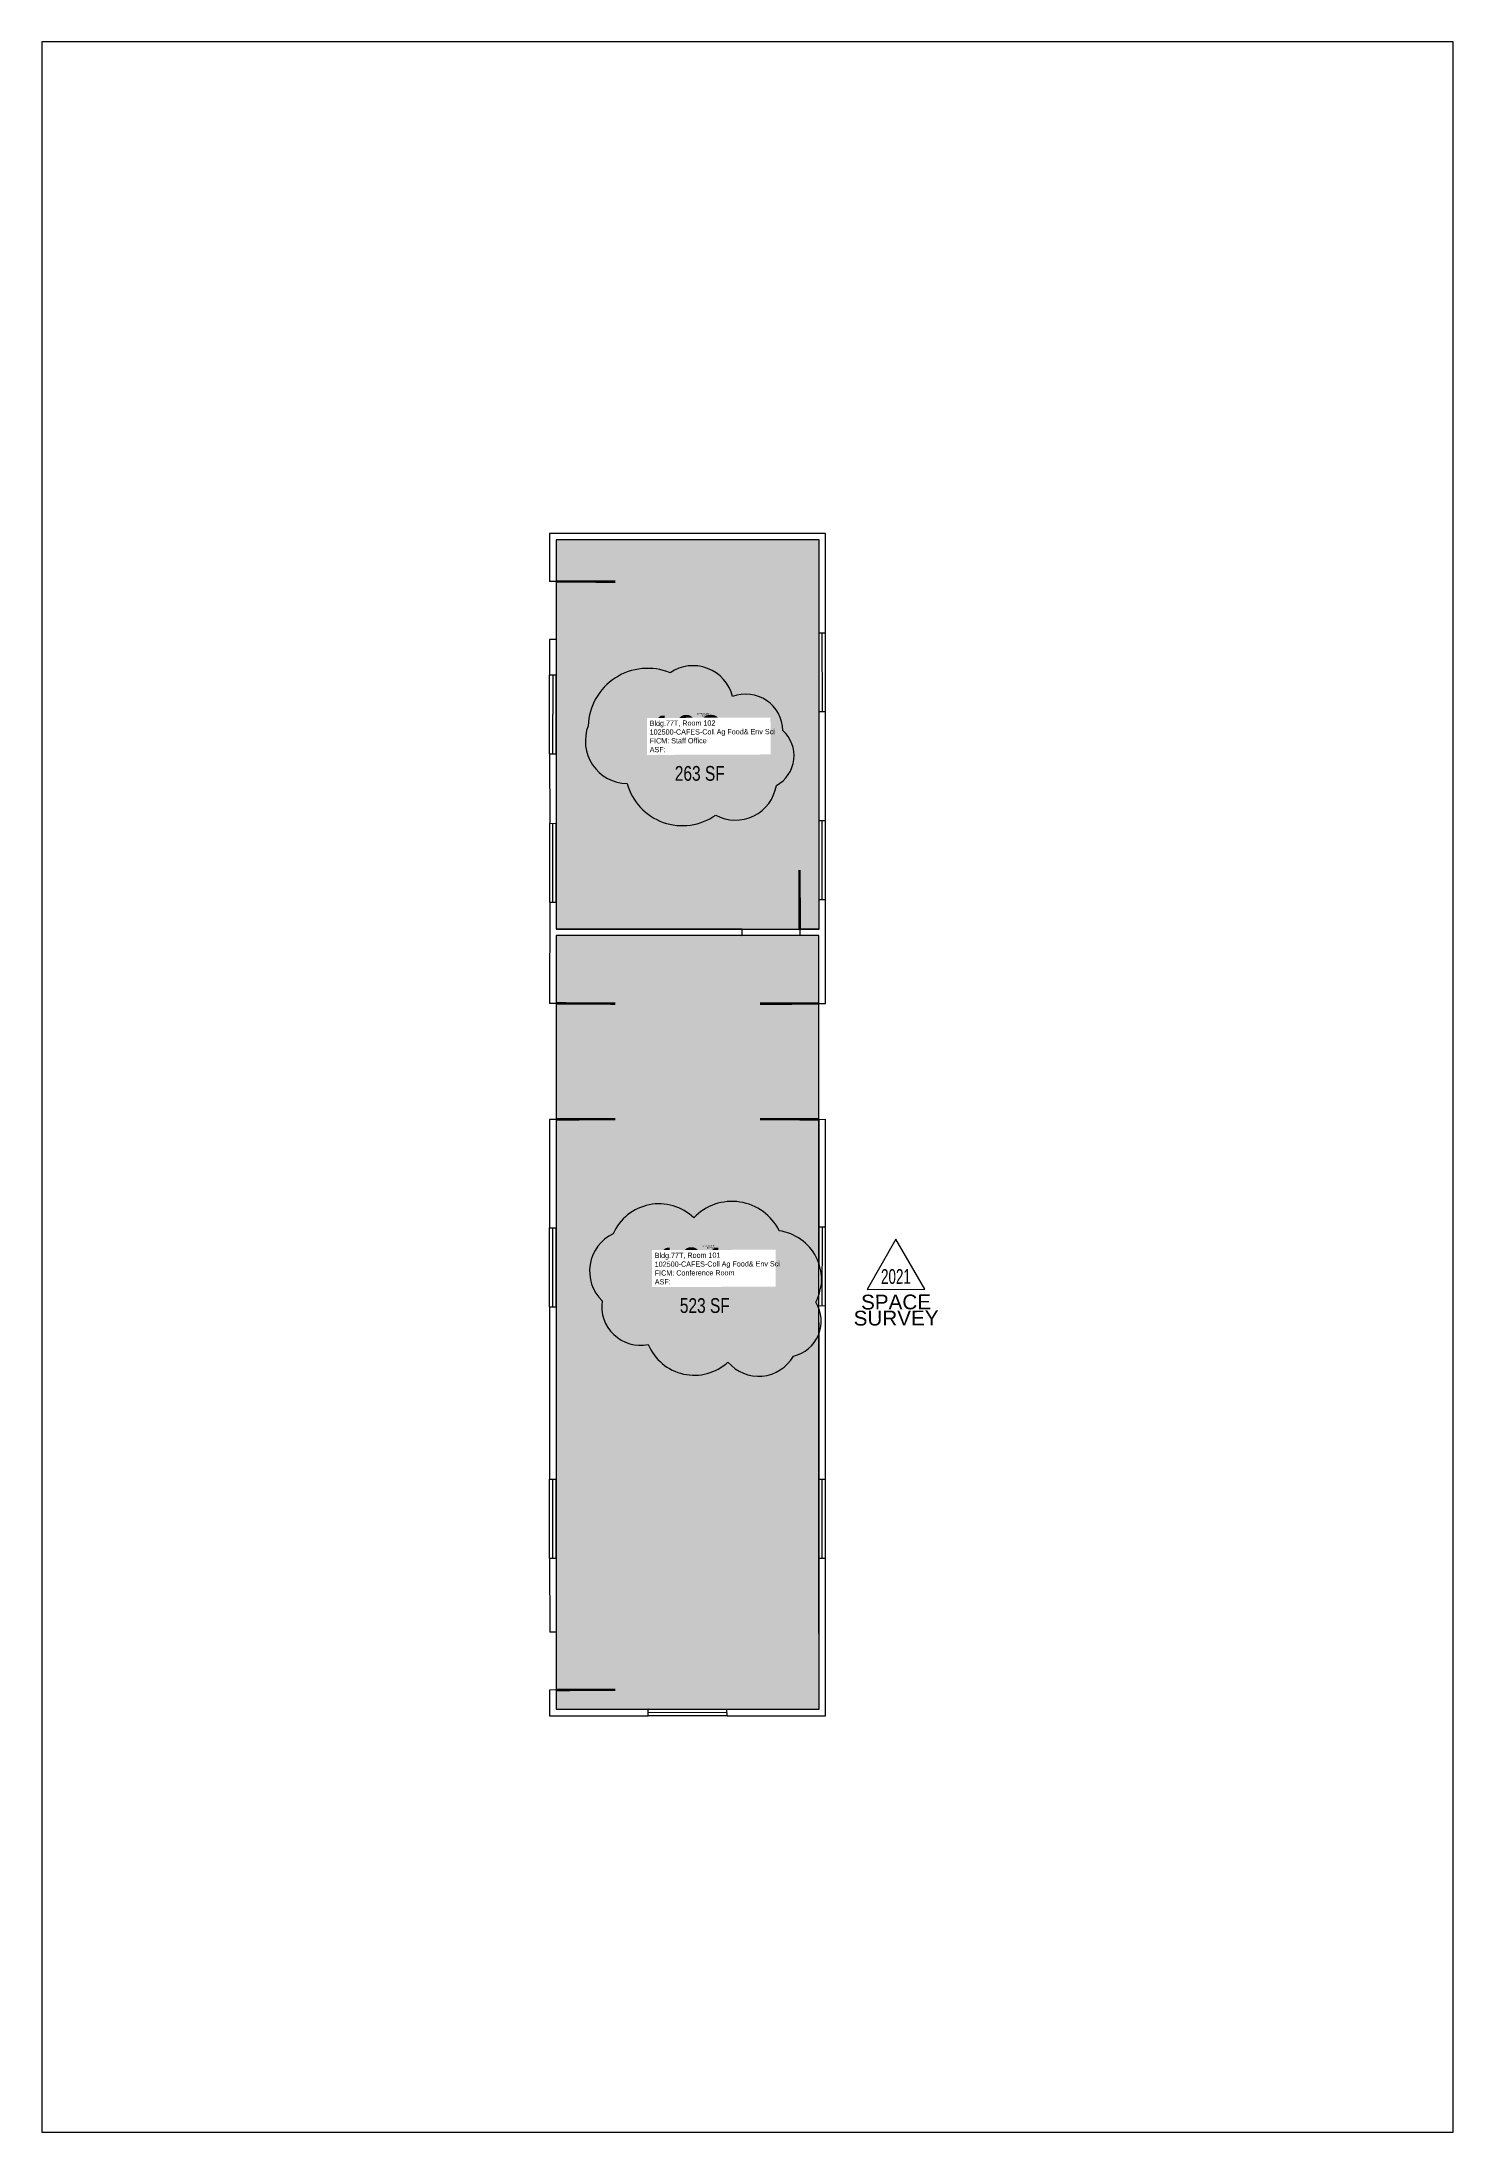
# Paper-space layout 'Layout1' of a CAD drawing. Header units: inches. Extents: x 0 to 7.2, y 0 to 10.6.
# The model-space entities are those that its viewports show. They can reach past a viewport. Long polylines and large blocks are cut down to what shows.
import ezdxf
from ezdxf.enums import TextEntityAlignment as Align

# ---------------------------------------------------------------- set-up
doc = ezdxf.new("R2010")
doc.units = ezdxf.units.IN
doc.header["$MEASUREMENT"] = 0
for name, color, linetype in [('A-DOOR', 2, 'Continuous'), ('A-GLAZ', 1, 'Continuous'), ('A-IDEN-RNUM', 7, 'Continuous'), ('A-IDEN-SNUM', 4, 'Continuous'), ('A-IDEN-VNUM', 4, 'Continuous'), ('A-WALL', 5, 'Continuous'), ('AREA-ASSIGN', 7, 'Continuous'), ('AREA-TEXT', 3, 'Continuous'), ('Rooms-Category-Color', 7, 'Continuous'), ('Rooms-College-Color', 7, 'Continuous'), ('Rooms-Department-Color', 7, 'Continuous'), ('Rooms-Division-Color', 7, 'Continuous'), ('Rooms-Information', 7, 'Continuous')]:
    doc.layers.add(name, color=color, linetype=linetype)
doc.layers.add('A-REV', color=1, linetype='Continuous', true_color=0xff0000)
doc.styles.add('Arial', font='arial.ttf')
doc.styles.add('CP_AREA', font='arial.ttf', dxfattribs={"height": 15})
doc.styles.add('CP_ROOMSNUMBER', font='arial.ttf', dxfattribs={"height": 1})
doc.styles.add('CP_ROOMVNUMBER', font='arial.ttf', dxfattribs={"width": 0.85, "height": 0.075})

# ---------------------------------------------------------------- blocks, each defined once
blk = doc.blocks.new('Space Revision')
at = {"layer": 'A-REV', "transparency": 16777216}
blk.add_lwpolyline([(0, 2.54), (-1.47, 0), (1.47, 0)], close=True, dxfattribs=at)
at = {"layer": 'A-REV', "transparency": 16777216, "insert": (0, -0.27), "char_height": 0.75, "attachment_point": 2, "line_spacing_factor": 0.65, "style": 'Arial'}
blk.add_mtext_dynamic_manual_height_columns('SPACE\\PSURVEY', width=1.2391, gutter_width=0.0182, heights=[0], dxfattribs=at)
at = {"layer": 'A-REV', "style": 'Arial', "flags": 1}
blk.add_attdef('UPDATES', text='', height=0.75, dxfattribs=at).set_placement((1.5, 1.08), align=Align.TOP_LEFT)
at = {"layer": 'A-REV', "transparency": 16777216, "style": 'Arial', "width": 0.65}
blk.add_attdef('YEAR', text='', height=0.75, dxfattribs=at).set_placement((0, 0.65), align=Align.MIDDLE_CENTER)

msp = doc.modelspace()

# ---------------------------------------------------------------- hatches: boundary and pattern name
at = {"layer": 'Rooms-Category-Color', "true_color": 0xfa9ba3}
for points in [[(69180198.3, 27711001.3), (69180431.8, 27711041.9), (69180404.4, 27711199.5), (69180170.9, 27711159)], [(69180194.4, 27711000.7), (69180167, 27711158.3), (69179702.9, 27711077.7), (69179730.3, 27710920)]]:
    msp.add_hatch(color=241, dxfattribs=at).paths.add_polyline_path(points)
at = {"layer": 'Rooms-College-Color', "true_color": 0xadadad}
for points in [[(69180198.3, 27711001.3), (69180431.8, 27711041.9), (69180404.4, 27711199.5), (69180170.9, 27711159)], [(69180194.4, 27711000.7), (69180167, 27711158.3), (69179702.9, 27711077.7), (69179730.3, 27710920)]]:
    msp.add_hatch(color=253, dxfattribs=at).paths.add_polyline_path(points)
at = {"layer": 'Rooms-Department-Color', "true_color": 0xe3c5e1}
for points in [[(69180198.3, 27711001.3), (69180431.8, 27711041.9), (69180404.4, 27711199.5), (69180170.9, 27711159)], [(69180194.4, 27711000.7), (69180167, 27711158.3), (69179702.9, 27711077.7), (69179730.3, 27710920)]]:
    msp.add_hatch(color=254, dxfattribs=at).paths.add_polyline_path(points)
at = {"layer": 'Rooms-Division-Color', "true_color": 0xe3c5e1}
for points in [[(69180198.3, 27711001.3), (69180431.8, 27711041.9), (69180404.4, 27711199.5), (69180170.9, 27711159)], [(69180194.4, 27711000.7), (69180167, 27711158.3), (69179702.9, 27711077.7), (69179730.3, 27710920)]]:
    msp.add_hatch(color=254, dxfattribs=at).paths.add_polyline_path(points)

# ---------------------------------------------------------------- linework, layer by layer
at = {"layer": 'A-DOOR'}
for points in [[(69180379.5, 27711195.2, 1.5, 1.5, 0), (69180385.5, 27711159.7, 0, 0, 0), (69180384.7, 27711159.6, 0, 0, -0.400959), (69180344.7, 27711189.2, 0, 0, -0.400959)], [(69180056.8, 27711139.2, 1.5, 1.5, 0), (69180063.1, 27711103.7, 0, 0, 0), (69180063.9, 27711103.8, 0, 0, 0.400959), (69180091.6, 27711145.2, 0, 0, 0.400959)], [(69180126.4, 27711151.2, 1.5, 1.5, 0), (69180132.4, 27711115.7, 0, 0, 0), (69180131.6, 27711115.6, 0, 0, -0.400959), (69180091.6, 27711145.2, 0, 0, -0.400959)], [(69179714.5, 27711079.7, 1.5, 1.5, 0), (69179720.8, 27711044.2, 0, 0, 0), (69179721.5, 27711044.4, 0, 0, 0.400959), (69179749.2, 27711085.7, 0, 0, 0.400959)], [(69180196.3, 27711012.9, 1.5, 1.5, 0), (69180231.8, 27711019.2, 0, 0, 0), (69180231.6, 27711020, 0, 0, 0.400959), (69180190.3, 27711047.7, 0, 0, 0.400959)], [(69180153.7, 27710993.6, 1.5, 1.5, 0), (69180147.4, 27711029, 0, 0, 0), (69180146.7, 27711028.9, 0, 0, 0.400959), (69180119, 27710987.6, 0, 0, 0.400959)], [(69180084.2, 27710981.5, 1.5, 1.5, 0), (69180078.2, 27711017, 0, 0, 0), (69180078.9, 27711017.1, 0, 0, -0.400959), (69180119, 27710987.6, 0, 0, -0.400959)]]:
    msp.add_lwpolyline(points, format="xyseb", dxfattribs=at)
at = {"layer": 'A-GLAZ'}
for points in [[(69180275.4, 27711181.2), (69180322.7, 27711189.4)], [(69180275.8, 27711179.2), (69180323.1, 27711187.4)], [(69180276.1, 27711177.3), (69180323.4, 27711185.5)], [(69180186.4, 27711165.7), (69180233.7, 27711173.9)], [(69180186.7, 27711163.8), (69180234, 27711172)], [(69180187.1, 27711161.8), (69180234.4, 27711170)], [(69179943.7, 27711123.6), (69179991, 27711131.8)], [(69179944, 27711121.6), (69179991.3, 27711129.8)], [(69179944.4, 27711119.6), (69179991.7, 27711127.8)], [(69179792.9, 27711097.4), (69179840.2, 27711105.6)], [(69179793.3, 27711095.4), (69179840.6, 27711103.6)], [(69179793.6, 27711093.4), (69179840.9, 27711101.6)], [(69180328.8, 27711024), (69180376.1, 27711032.2)], [(69180329.2, 27711022), (69180376.4, 27711030.3)], [(69179716.8, 27710974.5), (69179708.5, 27711021.8)], [(69179718.7, 27710974.8), (69179710.5, 27711022.1)], [(69179720.7, 27710975.2), (69179712.5, 27711022.5)], [(69180329.5, 27711020.1), (69180376.8, 27711028.3)], [(69180216.1, 27711004.4), (69180263.4, 27711012.6)], [(69180216.4, 27711002.5), (69180263.7, 27711010.7)], [(69180216.8, 27711000.5), (69180264.1, 27711008.7)], [(69179972.5, 27710962.1), (69180019.8, 27710970.3)], [(69179972.8, 27710960.1), (69180020.1, 27710968.3)], [(69179973.1, 27710958.2), (69180020.4, 27710966.4)], [(69179821, 27710935.8), (69179868.3, 27710944)], [(69179821.3, 27710933.8), (69179868.6, 27710942)], [(69179821.7, 27710931.8), (69179869, 27710940.1)]]:
    msp.add_lwpolyline(points, dxfattribs=at)
at = {"layer": 'A-REV'}
for points in [[(69180336.6, 27711117.4, 0.520567), (69180296.3, 27711161, 0.520567), (69180265.6, 27711131.6, 0.520567), (69180256, 27711075.2, 0.520567), (69180280.1, 27711041.9, 0.520567), (69180313.7, 27711043.7, 0.520567), (69180328.8, 27711077.4, 0.520567)], [(69180012.1, 27711046.4, 0.520567), (69179994.1, 27711093.1, 0.520567), (69179952.7, 27711092.7, 0.520567), (69179931.4, 27711060.5, 0.520567), (69179929.1, 27711010.8, 0.520567), (69179939.5, 27710972.2, 0.520567), (69179974.1, 27710964.4, 0.520567), (69180013.2, 27710993.7, 0.520567)]]:
    msp.add_lwpolyline(points, format="xyb", close=True, dxfattribs=at)
at = {"layer": 'A-WALL'}
for points in [[(69180376.1, 27711032.2), (69180431.8, 27711041.9), (69180404.4, 27711199.5), (69180379.5, 27711195.2)], [(69180376.8, 27711028.3), (69180436.4, 27711038.7), (69180407.6, 27711204.2), (69180378.8, 27711199.2)], [(69180379.5, 27711195.2), (69180378.8, 27711199.2)], [(69180344, 27711193.1), (69180322.7, 27711189.4)], [(69180322.7, 27711189.4), (69180323.4, 27711185.5)], [(69180344.7, 27711189.2), (69180323.4, 27711185.5)], [(69180344.7, 27711189.2), (69180344, 27711193.1)], [(69180275.4, 27711181.2), (69180233.7, 27711173.9)], [(69180233.7, 27711173.9), (69180234.4, 27711170)], [(69180276.1, 27711177.3), (69180234.4, 27711170)], [(69180275.4, 27711181.2), (69180276.1, 27711177.3)], [(69180186.4, 27711165.7), (69180125.7, 27711155.2)], [(69180167, 27711158.3), (69180126.4, 27711151.2)], [(69180186.3, 27711047), (69180167, 27711158.3)], [(69180187.1, 27711161.8), (69180170.9, 27711159)], [(69180190.3, 27711047.7), (69180170.9, 27711159)], [(69180186.4, 27711165.7), (69180187.1, 27711161.8)], [(69180126.4, 27711151.2), (69180125.7, 27711155.2)], [(69180056.1, 27711143.1), (69179991, 27711131.8)], [(69179991, 27711131.8), (69179991.7, 27711127.8)], [(69180056.8, 27711139.2), (69179991.7, 27711127.8)], [(69180056.8, 27711139.2), (69180056.1, 27711143.1)], [(69179943.7, 27711123.6), (69179840.2, 27711105.6)], [(69179944.4, 27711119.6), (69179840.9, 27711101.6)], [(69179943.7, 27711123.6), (69179944.4, 27711119.6)], [(69179792.9, 27711097.4), (69179748.5, 27711089.6)], [(69179793.6, 27711093.4), (69179749.2, 27711085.7)], [(69179792.9, 27711097.4), (69179793.6, 27711093.4)], [(69179840.2, 27711105.6), (69179840.9, 27711101.6)], [(69179713.8, 27711083.6), (69179698.3, 27711080.9), (69179708.5, 27711021.8)], [(69179714.5, 27711079.7), (69179713.8, 27711083.6)], [(69179749.2, 27711085.7), (69179748.5, 27711089.6)], [(69179714.5, 27711079.7), (69179702.9, 27711077.7), (69179712.5, 27711022.5)], [(69180190.3, 27711047.7), (69180186.3, 27711047)], [(69180376.1, 27711032.2), (69180376.8, 27711028.3)], [(69179708.5, 27711021.8), (69179712.5, 27711022.5)], [(69180263.4, 27711012.6), (69180328.8, 27711024)], [(69180264.1, 27711008.7), (69180329.5, 27711020.1)], [(69180328.8, 27711024), (69180329.5, 27711020.1)], [(69180196.3, 27711012.9), (69180192.4, 27711012.2)], [(69180194.4, 27711000.7), (69180192.4, 27711012.2)], [(69180198.3, 27711001.3), (69180196.3, 27711012.9)], [(69180198.3, 27711001.3), (69180216.1, 27711004.4)], [(69180216.1, 27711004.4), (69180216.8, 27711000.5)], [(69180263.4, 27711012.6), (69180264.1, 27711008.7)], [(69180153.7, 27710993.6), (69180194.4, 27711000.7)], [(69180153.7, 27710993.6), (69180154.4, 27710989.7)], [(69180154.4, 27710989.7), (69180216.8, 27711000.5)], [(69180019.8, 27710970.3), (69180084.2, 27710981.5)], [(69180084.2, 27710981.5), (69180084.9, 27710977.6)], [(69179716.8, 27710974.5), (69179720.7, 27710975.2)], [(69179716.8, 27710974.5), (69179727, 27710915.4), (69179821.7, 27710931.8)], [(69179720.7, 27710975.2), (69179730.3, 27710920), (69179821, 27710935.8)], [(69180019.8, 27710970.3), (69180020.4, 27710966.4)], [(69180020.4, 27710966.4), (69180084.9, 27710977.6)], [(69179868.3, 27710944), (69179972.5, 27710962.1)], [(69179869, 27710940.1), (69179973.1, 27710958.2)], [(69179972.5, 27710962.1), (69179973.1, 27710958.2)], [(69179868.3, 27710944), (69179869, 27710940.1)], [(69179821, 27710935.8), (69179821.7, 27710931.8)]]:
    msp.add_lwpolyline(points, dxfattribs=at)
at = {"layer": 'AREA-ASSIGN'}
for points in [[(69180198.3, 27711001.3), (69180431.8, 27711041.9), (69180404.4, 27711199.5), (69180170.9, 27711159)], [(69180194.4, 27711000.7), (69180167, 27711158.3), (69179702.9, 27711077.7), (69179730.3, 27710920)]]:
    msp.add_lwpolyline(points, close=True, dxfattribs=at)

# ---------------------------------------------------------------- block references
at = {"layer": 'A-REV', "xscale": 12, "yscale": 12, "zscale": 12, "rotation": 280.08}
msp.add_blockref('Space Revision', (69179990.3, 27710917.6), dxfattribs=at).add_auto_attribs({'YEAR': '2021'})

# ---------------------------------------------------------------- texts
at = {"layer": 'A-IDEN-RNUM', "style": 'CP_ROOMSNUMBER', "width": 0.85}
for s, p in [('0102-00', (69180314.5, 27711091.4)), ('0101-00', (69179995.8, 27711032.9))]:
    msp.add_text(s, height=1, rotation=280.0814, dxfattribs=at).set_placement(p, align=Align.MIDDLE)
at = {"layer": 'A-IDEN-SNUM', "style": 'CP_ROOMSNUMBER', "width": 0.85}
for s, p in [('077T010200', (69180315.4, 27711093.2)), ('077T010100', (69179996.7, 27711034.7))]:
    msp.add_text(s, height=1, rotation=280.0814, dxfattribs=at).set_placement(p, align=Align.MIDDLE)
at = {"layer": 'A-IDEN-VNUM', "style": 'CP_ROOMVNUMBER', "width": 0.85}
for s, p in [('102', (69180301.6, 27711101.3)), ('101', (69179982.8, 27711042.8))]:
    msp.add_text(s, height=22.5, rotation=280.0814, dxfattribs=at).set_placement(p, align=Align.MIDDLE)
at = {"layer": 'AREA-TEXT', "style": 'CP_AREA', "width": 0.75}
for s, p in [('263 SF', (69180279.3, 27711089.1)), ('523 SF', (69179960.6, 27711030.6))]:
    msp.add_text(s, height=9, rotation=279.8578, dxfattribs=at).set_placement(p, align=Align.MIDDLE_CENTER)

# ---------------------------------------------------------------- next in the draw order: texts
at = {"layer": 'Rooms-Information', "char_height": 3.214, "width": 72, "attachment_point": 7, "rotation": 280.0814, "style": 'CP_ROOMVNUMBER', "bg_fill": 3, "box_fill_scale": 1.5, "bg_fill_color": 256, "bg_fill_true_color": 13158600, "bg_fill_transparency": 0}
for s, insert in [('Bldg.77T, Room 102^M^J102500-CAFES-Coll Ag Food& Env Sci^M^JFICM: Staff Office^M^JASF: ', (69180286.7, 27711121.3)), ('Bldg.77T, Room 101^M^J102500-CAFES-Coll Ag Food& Env Sci^M^JFICM: Conference Room^M^JASF: ', (69179968, 27711062.8))]:
    msp.add_mtext(s, dxfattribs=dict(at, insert=insert))

psp = doc.layouts.get("Layout1")

# ---------------------------------------------------------------- viewports
at = {"layer": 'Defpoints', "view_twist_angle": 80.14223924004}
psp.add_viewport(center=(3.581, 5.303), size=(7.161, 10.6062), view_center_point=(-15458069.397, 72902913.871), view_height=1272.7431, dxfattribs=at)

doc.saveas('drawing.dxf')
